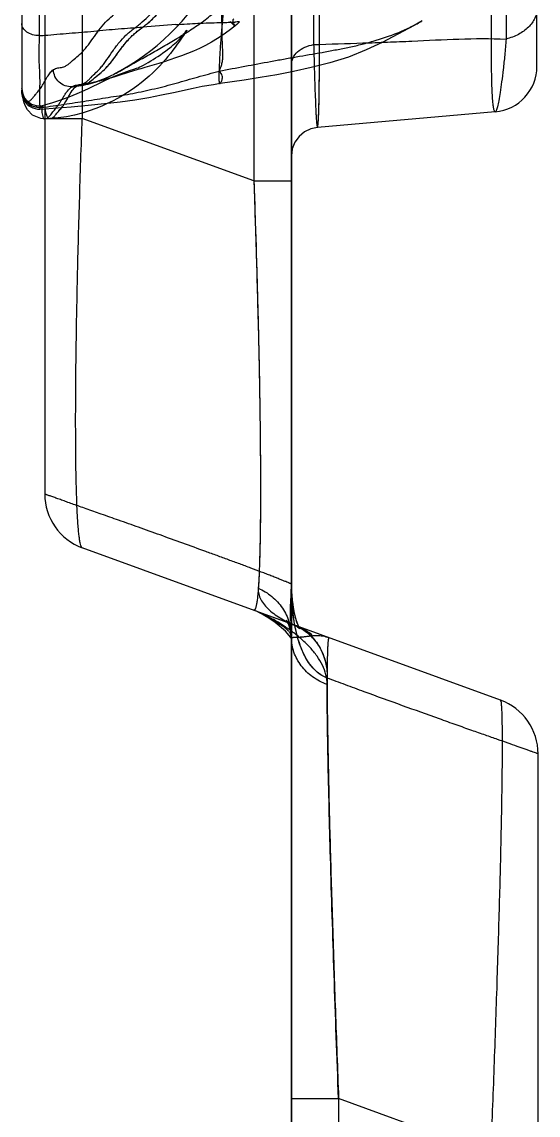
# Model space of a CAD drawing. Header units: millimetres. Extents: x 23075 to 24509, y -21593 to -20579.
# Drawn here: x 23384.49 to 23393.54, y -20940.48 to -20921.34 of the extents above; entities that cross this region are included whole.
import ezdxf

# ---------------------------------------------------------------- set-up
doc = ezdxf.new("R2010")
doc.units = ezdxf.units.MM
doc.header["$LTSCALE"] = 8
doc.layers.add('Cav-cor', color=30, linetype='Continuous')

# ---------------------------------------------------------------- blocks, each defined once
blk = doc.blocks.new('20160901.135302')
at = {"layer": 'Cav-cor', "color": 241}
for p, q in [((-4.278, 15.871), (-4.278, -15.554)), ((0.68, -13.548), (0.68, 11.819)), ((0.14, -6.948), (0.14, -13.072)), ((-3.231, -7.908), (-3.231, -13.168)), ((-3.62, -34.165), (-3.62, -8.588)), ((-3.62, -32.304), (-3.62, -9.895)), ((-3.62, -32.304), (-3.62, -9.895)), ((-8.342, -11.879), (-8.342, -14.001)), ((-7.942, -11.879), (-7.942, -21.038)), ((-7.284, -11.879), (-7.284, -14.46)), ((-5.643, -12.819), (-5.591, -12.815)), ((-4.625, -12.774), (-4.612, -12.774)), ((-6.909, -13.806), (-6.78, -13.746)), ((-8.342, -13.939), (-8.341, -13.934)), ((-8.341, -13.939), (-8.332, -14.015)), ((-7.185, -13.943), (-6.909, -13.806)), ((-4.871, -13.852), (-4.871, -13.852)), ((-8.341, -14.014), (-8.342, -13.978)), ((-8.341, -14.014), (-8.342, -13.993)), ((-8.341, -14.001), (-8.341, -14.014)), ((-7.798, -14.185), (-7.64, -14.128)), ((-7.64, -14.128), (-7.483, -14.069)), ((-7.942, -14.298), (-8.027, -14.302)), ((-7.978, -14.233), (-7.942, -14.225)), ((-7.942, -14.225), (-7.798, -14.185)), ((-0.05, -14.345), (-3.164, -14.618)), ((-0.05, -14.345), (-0.05, -14.345)), ((-7.945, -14.469), (-7.94, -14.469)), ((-7.942, -14.46), (-7.284, -14.46)), ((-7.848, -14.464), (-7.94, -14.469)), ((-7.94, -14.469), (-7.939, -14.469)), ((-4.278, -15.554), (-7.284, -14.46)), ((-4.278, -15.554), (-3.62, -15.554)), ((0.044, -24.645), (-7.284, -21.978)), ((-3.62, -22.618), (-3.617, -22.752)), ((-4.098, -23.159), (-4.103, -23.155)), ((-3.708, -23.25), (-3.715, -23.242)), ((-3.672, -23.309), (-3.708, -23.25)), ((-3.63, -23.44), (-3.672, -23.309)), ((-3.62, -23.543), (-3.63, -23.44)), ((-3.62, -23.547), (-3.617, -23.576)), ((0.701, -34.744), (0.701, -25.585)), ((-3.62, -31.62), (-2.794, -31.62)), ((-2.794, -31.62), (-2.794, -59.363)), ((-0.125, -32.591), (-2.794, -31.62))]:
    blk.add_line(p, q, dxfattribs=at)
for points in [[(-6.751, -13.698), (-6.7, -13.671), (-6.575, -13.601), (-6.444, -13.522), (-6.314, -13.439), (-6.192, -13.356), (-6.08, -13.273), (-5.971, -13.184), (-5.856, -13.081), (-5.742, -12.972), (-5.635, -12.863), (-5.535, -12.756), (-5.444, -12.651), (-5.359, -12.543), (-5.276, -12.428), (-5.189, -12.304), (-5.091, -12.183), (-4.978, -12.076), (-4.964, -12.065)], [(-4.527, -12.77), (-4.552, -12.793), (-4.578, -12.816), (-4.606, -12.84), (-4.61, -12.844)], [(-1.332, -12.755), (-1.471, -12.832), (-1.755, -12.987), (-2.03, -13.129), (-2.31, -13.262), (-2.623, -13.386), (-2.95, -13.49), (-3.273, -13.571), (-3.581, -13.639), (-3.877, -13.698), (-4.166, -13.746), (-4.446, -13.791), (-4.871, -13.852)], [(-5.466, -12.935), (-5.513, -13.007), (-5.546, -13.058), (-5.582, -13.11), (-5.619, -13.162), (-5.657, -13.215), (-5.697, -13.268), (-5.738, -13.322), (-5.782, -13.376), (-5.828, -13.431), (-5.878, -13.488), (-5.931, -13.545), (-5.988, -13.603), (-6.049, -13.662), (-6.113, -13.721), (-6.181, -13.779), (-6.252, -13.838), (-6.327, -13.896), (-6.407, -13.953), (-6.49, -14.008), (-6.576, -14.06), (-6.664, -14.11), (-6.754, -14.157), (-6.846, -14.201), (-6.943, -14.244), (-7.047, -14.287), (-7.161, -14.329), (-7.286, -14.368), (-7.42, -14.403), (-7.561, -14.431), (-7.708, -14.452), (-7.848, -14.464)], [(-6.549, -13.655), (-6.456, -13.623), (-6.383, -13.6), (-6.335, -13.584), (-6.305, -13.573), (-6.276, -13.56), (-6.245, -13.546), (-6.21, -13.527), (-6.17, -13.505), (-6.127, -13.48), (-6.085, -13.454), (-6.043, -13.428), (-6.001, -13.402), (-5.959, -13.374), (-5.916, -13.345), (-5.871, -13.314), (-5.828, -13.283), (-5.789, -13.254), (-5.752, -13.226), (-5.719, -13.199), (-5.689, -13.174), (-5.662, -13.149), (-5.636, -13.125), (-5.611, -13.101), (-5.588, -13.077), (-5.565, -13.053), (-5.544, -13.029), (-5.523, -13.005), (-5.503, -12.981), (-5.484, -12.957), (-5.469, -12.937), (-5.458, -12.922), (-5.455, -12.918)], [(-4.61, -12.844), (-4.709, -12.922), (-4.813, -12.996), (-4.917, -13.064), (-5.022, -13.126), (-5.127, -13.183), (-5.232, -13.235), (-5.337, -13.282), (-5.442, -13.326), (-5.546, -13.366), (-5.649, -13.403), (-5.749, -13.437), (-5.848, -13.469), (-5.943, -13.498), (-6.19, -13.57)], [(-5.455, -12.918), (-5.453, -12.916), (-5.455, -12.919), (-5.466, -12.935)], [(-6.19, -13.57), (-6.26, -13.591), (-6.327, -13.612)], [(-7.236, -13.857), (-7.228, -13.856), (-7.207, -13.853), (-7.178, -13.847), (-7.142, -13.84), (-7.103, -13.831), (-7.062, -13.82), (-7.019, -13.808), (-6.973, -13.793), (-6.926, -13.775), (-6.875, -13.755), (-6.821, -13.731), (-6.764, -13.704), (-6.752, -13.698)], [(-6.662, -13.717), (-6.728, -13.737), (-6.793, -13.757), (-6.857, -13.775), (-6.919, -13.791), (-6.979, -13.807), (-7.038, -13.82), (-7.094, -13.832), (-7.146, -13.842), (-7.192, -13.85), (-7.224, -13.856), (-7.236, -13.857)], [(-6.78, -13.746), (-6.658, -13.696), (-6.549, -13.655)], [(-6.327, -13.612), (-6.461, -13.653), (-6.662, -13.717)], [(-7.939, -14.469), (-8.011, -14.464), (-8.156, -14.402), (-8.243, -14.309), (-8.283, -14.233), (-8.306, -14.171), (-8.321, -14.115), (-8.332, -14.063), (-8.34, -14.005), (-8.342, -13.968)], [(-5.342, -13.935), (-5.687, -14.013), (-5.893, -14.056), (-6.12, -14.099), (-6.364, -14.139), (-6.621, -14.175), (-6.892, -14.207), (-7.178, -14.236), (-7.477, -14.264), (-7.792, -14.289), (-7.942, -14.298)], [(-7.483, -14.069), (-7.332, -14.008), (-7.185, -13.943)], [(-4.871, -13.852), (-4.987, -13.87), (-5.186, -13.904), (-5.342, -13.935)], [(-8.027, -14.302), (-8.06, -14.302), (-8.146, -14.284), (-8.223, -14.241), (-8.284, -14.178), (-8.325, -14.1), (-8.341, -14.014)], [(-8.332, -14.015), (-8.299, -14.094), (-8.244, -14.16), (-8.174, -14.209), (-8.092, -14.235), (-8.006, -14.238), (-7.978, -14.233)], [(-3.164, -14.618), (-3.279, -14.642), (-3.391, -14.696), (-3.486, -14.776), (-3.559, -14.877), (-3.605, -14.993), (-3.62, -15.116)], [(-3.617, -22.747), (-3.602, -22.945), (-3.573, -23.123), (-3.533, -23.272), (-3.492, -23.369), (-3.482, -23.386)], [(-3.603, -22.932), (-3.577, -23.104), (-3.54, -23.251)], [(-3.617, -23.576), (-3.616, -23.579), (-3.633, -23.548), (-3.724, -23.436), (-3.907, -23.283), (-4.098, -23.158)], [(-3.715, -23.242), (-3.712, -23.244), (-3.682, -23.267), (-3.628, -23.3), (-3.565, -23.33), (-3.539, -23.341)], [(-3.487, -23.377), (-3.476, -23.396), (-3.512, -23.364), (-3.599, -23.319)], [(-3.482, -23.386), (-3.476, -23.395), (-3.523, -23.357), (-3.599, -23.319)], [(-3.54, -23.251), (-3.499, -23.356), (-3.487, -23.377)]]:
    blk.add_lwpolyline(points, dxfattribs=at)
for centre, radius, start, end in [((25.325, -13.056), 33.364, 179.2549, 179.923), ((27.051, -15.608), 32.008, 174.4706, 174.9341), ((-2.71, -57.283), 44.561, 93.7742, 94.5225), ((-5.974, 20.028), 32.83, 272.2161, 272.3548), ((-4.071, -26.021), 13.258, 91.9919, 92.3397), ((-8.316, -7.638), 5.38, 272.9465, 273.989), ((-0.12, -13.548), 0.8, 274.9849, 0), ((-8.04, -13.967), 0.301, 180.0566, 274.8312), ((-7.659, -11.736), 2.179, 275.1569, 277.1569), ((-0.414, -14.1), 7.617, 179.6105, 179.9331), ((-8.307, -10.928), 3.352, 275.0062, 276.2627), ((-6.941, -21.038), 1, 180, 250), ((-4.989, -25.024), 2.077, 59.7241, 69.9982), ((-4.62, -24.012), 1, 58.889, 69.9999), ((-3.689, -22.469), 0.802, 238.9258, 251.7005), ((-3.904, -24.151), 0.886, 63.7911, 69.9006), ((-3.825, -24.139), 0.848, 62.4043, 69.9923), ((-3.965, -23.705), 0.398, 43.9201, 45.3714), ((-3.908, -24.159), 0.895, 54.9573, 63.7914), ((-3.833, -24.151), 0.862, 47.3434, 62.3449), ((-0.299, -25.585), 1, 0, 70)]:
    blk.add_arc(centre, radius, start, end, dxfattribs=at)
for points, knots in [([(-3.164, -14.618), (-3.163, -14.618), (-3.161, -14.615), (-3.159, -14.608), (-3.156, -14.59), (-3.153, -14.561), (-3.149, -14.521), (-3.146, -14.469), (-3.143, -14.406), (-3.141, -14.331), (-3.137, -14.21), (-3.134, -14.031), (-3.131, -13.786), (-3.129, -13.501), (-3.128, -13.179), (-3.129, -12.824), (-3.131, -12.438), (-3.134, -12.026), (-3.14, -11.436), (-3.149, -10.665), (-3.159, -10.039), (-3.164, -9.72)], [0, 0, 0, 0, 0.000506, 0.001497, 0.005162, 0.011135, 0.019435, 0.030061, 0.042994, 0.058213, 0.075695, 0.11732, 0.167505, 0.22582, 0.291697, 0.364506, 0.443505, 0.527906, 0.616838, 0.804766, 1, 1, 1, 1]), ([(-3.164, -14.618), (-3.163, -14.618), (-3.161, -14.616), (-3.159, -14.608), (-3.156, -14.592), (-3.153, -14.564), (-3.15, -14.525), (-3.147, -14.476), (-3.144, -14.415), (-3.141, -14.344), (-3.138, -14.228), (-3.134, -14.058), (-3.131, -13.824), (-3.129, -13.551), (-3.128, -13.243), (-3.129, -12.902), (-3.13, -12.532), (-3.133, -12.136), (-3.138, -11.566), (-3.147, -10.819), (-3.156, -10.212), (-3.161, -9.902)], [0, 0, 0, 0, 0.000508, 0.001494, 0.005128, 0.011046, 0.019267, 0.029791, 0.042602, 0.05768, 0.075002, 0.116263, 0.166046, 0.223947, 0.289432, 0.361906, 0.44067, 0.524973, 0.61399, 0.802746, 1, 1, 1, 1]), ([(-0.05, -14.345), (-0.053, -14.346), (-0.061, -14.34), (-0.067, -14.325), (-0.074, -14.303), (-0.08, -14.27), (-0.086, -14.229), (-0.093, -14.156), (-0.101, -14.041), (-0.108, -13.878), (-0.113, -13.68), (-0.116, -13.451), (-0.117, -13.087), (-0.113, -12.572), (-0.1, -11.896), (-0.08, -11.163), (-0.061, -10.658), (-0.05, -10.401)], [0, 0, 0, 0, 0.002242, 0.006093, 0.01208, 0.020329, 0.030881, 0.043735, 0.076287, 0.117792, 0.167887, 0.226131, 0.291949, 0.443664, 0.61695, 0.804855, 1, 1, 1, 1]), ([(-7.789, -13.607), (-7.777, -13.599), (-7.752, -13.586), (-7.698, -13.574), (-7.642, -13.569), (-7.584, -13.55), (-7.54, -13.523), (-7.497, -13.486), (-7.436, -13.432), (-7.352, -13.363), (-7.248, -13.263), (-7.147, -13.134), (-7.046, -12.989), (-6.938, -12.844), (-6.82, -12.716), (-6.691, -12.611), (-6.557, -12.513), (-6.426, -12.396), (-6.297, -12.259), (-6.171, -12.108), (-6.083, -12.008), (-6.038, -11.959)], [0, 0, 0, 0, 0.017557, 0.034174, 0.068291, 0.086803, 0.107679, 0.131306, 0.156406, 0.208007, 0.265333, 0.332915, 0.407953, 0.483472, 0.55452, 0.621007, 0.687269, 0.758537, 0.836079, 0.91824, 1, 1, 1, 1]), ([(-7.463, -13.905), (-7.45, -13.897), (-7.423, -13.885), (-7.365, -13.873), (-7.307, -13.867), (-7.25, -13.847), (-7.208, -13.819), (-7.169, -13.782), (-7.115, -13.727), (-7.039, -13.656), (-6.962, -13.576), (-6.899, -13.499), (-6.833, -13.406), (-6.75, -13.28), (-6.643, -13.135), (-6.544, -13.025), (-6.46, -12.95), (-6.395, -12.9), (-6.33, -12.851), (-6.241, -12.781), (-6.129, -12.68), (-5.991, -12.545), (-5.859, -12.394), (-5.77, -12.291), (-5.723, -12.243)], [0, 0, 0, 0, 0.018956, 0.036328, 0.071692, 0.09024, 0.110311, 0.132572, 0.156219, 0.204762, 0.26017, 0.292013, 0.326432, 0.400665, 0.476675, 0.548019, 0.581608, 0.61471, 0.647736, 0.681324, 0.753442, 0.833382, 0.917221, 1, 1, 1, 1]), ([(-7.387, -13.897), (-7.376, -13.889), (-7.35, -13.876), (-7.295, -13.865), (-7.238, -13.859), (-7.18, -13.837), (-7.118, -13.798), (-7.045, -13.73), (-6.943, -13.651), (-6.838, -13.551), (-6.736, -13.423), (-6.632, -13.277), (-6.523, -13.131), (-6.421, -13.023), (-6.336, -12.948), (-6.25, -12.881), (-6.136, -12.798), (-6.005, -12.675), (-5.83, -12.484), (-5.706, -12.328), (-5.614, -12.23)], [0, 0, 0, 0, 0.017465, 0.034022, 0.068255, 0.087082, 0.108156, 0.156532, 0.207618, 0.264848, 0.332105, 0.406844, 0.482284, 0.552959, 0.586542, 0.619357, 0.685827, 0.757946, 0.836223, 1, 1, 1, 1]), ([(-6.817, -13.522), (-6.771, -13.469), (-6.684, -13.351), (-6.558, -13.172), (-6.437, -13.036), (-6.333, -12.945), (-6.254, -12.885), (-6.173, -12.824), (-6.093, -12.758), (-6.014, -12.682), (-5.906, -12.568), (-5.776, -12.414), (-5.67, -12.289), (-5.614, -12.23)], [0, 0, 0, 0, 0.119748, 0.248321, 0.369649, 0.42661, 0.482123, 0.538126, 0.596608, 0.658634, 0.723868, 0.86142, 1, 1, 1, 1]), ([(-4.884, -13.636), (-4.872, -13.609), (-4.853, -13.557), (-4.833, -13.486), (-4.822, -13.426), (-4.819, -13.369), (-4.821, -13.303), (-4.826, -13.219), (-4.83, -13.113), (-4.833, -12.985), (-4.836, -12.845), (-4.837, -12.702), (-4.838, -12.585), (-4.841, -12.496), (-4.844, -12.433), (-4.846, -12.372), (-4.844, -12.314), (-4.841, -12.259), (-4.845, -12.204), (-4.864, -12.15), (-4.89, -12.109), (-4.914, -12.081), (-4.932, -12.067), (-4.949, -12.059), (-4.96, -12.062), (-4.964, -12.065)], [0, 0, 0, 0, 0.054937, 0.100145, 0.134884, 0.166894, 0.204977, 0.255711, 0.320674, 0.399417, 0.4885, 0.577668, 0.661393, 0.701725, 0.740846, 0.778171, 0.813214, 0.846339, 0.878888, 0.913649, 0.950308, 0.966833, 0.980733, 0.99143, 1, 1, 1, 1]), ([(-6.751, -13.698), (-6.668, -13.656), (-6.504, -13.566), (-6.262, -13.425), (-6.016, -13.292), (-5.774, -13.151), (-5.535, -13.005), (-5.337, -12.882), (-5.184, -12.775), (-5.037, -12.661), (-4.93, -12.57), (-4.86, -12.51)], [0, 0, 0, 0, 0.125026, 0.250162, 0.375251, 0.500233, 0.625234, 0.750189, 0.812536, 0.874864, 1, 1, 1, 1]), ([(0.68, -12.53), (0.68, -12.59), (0.651, -12.715), (0.534, -12.876), (0.357, -13.001), (0.216, -13.053), (0.14, -13.072)], [0, 0, 0, 0, 0.218434, 0.454066, 0.715269, 1, 1, 1, 1]), ([(-8.039, -13.011), (-8.078, -13.011), (-8.154, -13.001), (-8.253, -12.957), (-8.323, -12.887), (-8.342, -12.827), (-8.342, -12.798)], [0, 0, 0, 0, 0.287694, 0.555517, 0.790827, 1, 1, 1, 1]), ([(-5.591, -12.815), (-5.465, -12.807), (-5.212, -12.792), (-4.958, -12.784), (-4.832, -12.781)], [0, 0, 0, 0, 0.501094, 1, 1, 1, 1]), ([(-4.832, -12.781), (-4.839, -12.865), (-4.853, -13.023), (-4.869, -13.244), (-4.88, -13.432), (-4.886, -13.567), (-4.889, -13.659), (-4.89, -13.715), (-4.891, -13.761), (-4.89, -13.796), (-4.888, -13.822), (-4.884, -13.84), (-4.876, -13.853), (-4.871, -13.852)], [0, 0, 0, 0, 0.232773, 0.442607, 0.615974, 0.757832, 0.818381, 0.870969, 0.913655, 0.945852, 0.969001, 0.984704, 1, 1, 1, 1]), ([(-4.884, -13.636), (-4.736, -13.602), (-4.435, -13.548), (-4.06, -13.477), (-3.76, -13.422), (-3.459, -13.371), (-3.159, -13.318), (-2.858, -13.263), (-2.634, -13.22), (-2.41, -13.17), (-2.116, -13.09), (-1.825, -12.994), (-1.547, -12.868), (-1.411, -12.799), (-1.344, -12.762)], [0, 0, 0, 0, 0.124926, 0.250017, 0.31251, 0.375024, 0.50004, 0.562541, 0.6251, 0.68758, 0.74999, 0.875025, 0.937458, 1, 1, 1, 1]), ([(-4.832, -12.781), (-4.821, -12.781), (-4.779, -12.78), (-4.736, -12.779), (-4.704, -12.778)], [0, 0, 0, 0, 0.253138, 1, 1, 1, 1]), ([(-4.693, -12.76), (-4.682, -12.774), (-4.663, -12.796), (-4.639, -12.82), (-4.626, -12.833), (-4.618, -12.84), (-4.614, -12.843), (-4.611, -12.844), (-4.61, -12.844)], [0, 0, 0, 0, 0.43662, 0.742823, 0.850943, 0.929468, 0.978326, 1, 1, 1, 1]), ([(-4.61, -12.844), (-4.61, -12.843), (-4.61, -12.841), (-4.612, -12.834), (-4.619, -12.821), (-4.628, -12.802), (-4.639, -12.776), (-4.646, -12.749), (-4.639, -12.726), (-4.631, -12.719), (-4.627, -12.717)], [0, 0, 0, 0, 0.015373, 0.047634, 0.164048, 0.325056, 0.498245, 0.783875, 0.893705, 1, 1, 1, 1]), ([(-8.039, -13.011), (-8.039, -13.121), (-8.049, -13.278), (-8.044, -13.479), (-8.035, -13.611), (-8.03, -13.733), (-8.029, -13.878), (-8.031, -13.982), (-8.031, -14.048)], [0, 0, 0, 0, 0.316624, 0.455031, 0.581022, 0.698297, 0.808894, 1, 1, 1, 1]), ([(-7.942, -13.005), (-7.87, -13), (-7.726, -12.988), (-7.512, -12.968), (-7.297, -12.952), (-7.082, -12.933), (-6.868, -12.911), (-6.653, -12.893), (-6.438, -12.877), (-6.295, -12.866), (-6.223, -12.861)], [0, 0, 0, 0, 0.12516, 0.250379, 0.375327, 0.500137, 0.624966, 0.749898, 0.874937, 1, 1, 1, 1]), ([(-3.62, -13.518), (-3.62, -13.477), (-3.599, -13.391), (-3.512, -13.285), (-3.385, -13.206), (-3.284, -13.177), (-3.231, -13.168)], [0, 0, 0, 0, 0.215627, 0.45085, 0.713803, 1, 1, 1, 1]), ([(-3.231, -13.168), (-2.943, -13.159), (-2.512, -13.146), (-1.939, -13.125), (-1.104, -13.092), (-0.41, -13.047), (0.14, -13.072)], [0, 0, 0, 0, 0.256165, 0.383487, 0.510083, 1, 1, 1, 1]), ([(-3.231, -13.168), (-3.228, -13.277), (-3.223, -13.482), (-3.215, -13.77), (-3.206, -14.019), (-3.199, -14.201), (-3.193, -14.325), (-3.189, -14.401), (-3.185, -14.466), (-3.181, -14.519), (-3.177, -14.561), (-3.173, -14.59), (-3.169, -14.608), (-3.167, -14.616), (-3.165, -14.618), (-3.164, -14.618)], [0, 0, 0, 0, 0.224419, 0.423511, 0.595426, 0.738546, 0.798867, 0.851485, 0.896267, 0.9331, 0.96188, 0.982536, 0.995071, 0.99837, 1, 1, 1, 1]), ([(0.141, -13.072), (0.133, -13.166), (0.117, -13.343), (0.091, -13.593), (0.064, -13.811), (0.039, -13.993), (0.015, -14.138), (-0.005, -14.234), (-0.02, -14.291), (-0.03, -14.319), (-0.038, -14.337), (-0.047, -14.345), (-0.05, -14.345)], [0, 0, 0, 0, 0.217948, 0.412938, 0.582746, 0.725493, 0.839471, 0.923372, 0.953744, 0.976367, 0.991441, 1, 1, 1, 1]), ([(0.141, -13.072), (0.133, -13.166), (0.117, -13.343), (0.091, -13.593), (0.064, -13.811), (0.039, -13.993), (0.015, -14.138), (-0.005, -14.234), (-0.02, -14.291), (-0.03, -14.319), (-0.038, -14.337), (-0.047, -14.345), (-0.05, -14.345)], [0, 0, 0, 0, 0.217948, 0.412938, 0.582746, 0.725493, 0.839471, 0.923372, 0.953744, 0.976367, 0.991441, 1, 1, 1, 1]), ([(-6.936, -13.642), (-6.926, -13.633), (-6.884, -13.595), (-6.845, -13.555), (-6.817, -13.522)], [0, 0, 0, 0, 0.233182, 1, 1, 1, 1]), ([(-8.342, -13.968), (-8.341, -13.979), (-8.338, -14.005), (-8.329, -14.049), (-8.317, -14.089), (-8.304, -14.121), (-8.292, -14.146), (-8.27, -14.169), (-8.234, -14.167), (-8.198, -14.151), (-8.161, -14.116), (-8.126, -14.068), (-8.082, -14.019), (-8.035, -13.965), (-7.99, -13.898), (-7.944, -13.819), (-7.898, -13.737), (-7.849, -13.662), (-7.81, -13.622), (-7.789, -13.607)], [0, 0, 0, 0, 0.033415, 0.081345, 0.136556, 0.163326, 0.187291, 0.222761, 0.253819, 0.292006, 0.343415, 0.408235, 0.475609, 0.546247, 0.62965, 0.726241, 0.827583, 0.921362, 1, 1, 1, 1]), ([(-7.942, -14.261), (-7.812, -14.246), (-7.619, -14.216), (-7.361, -14.178), (-7.168, -14.148), (-6.976, -14.116), (-6.719, -14.075), (-6.397, -14.027), (-6.015, -13.942), (-5.637, -13.846), (-5.263, -13.734), (-5.011, -13.666), (-4.884, -13.636)], [0, 0, 0, 0, 0.125038, 0.187571, 0.250071, 0.312555, 0.37503, 0.499947, 0.624912, 0.749973, 0.87466, 1, 1, 1, 1]), ([(-7.463, -13.905), (-7.503, -13.909), (-7.587, -13.897), (-7.695, -13.833), (-7.769, -13.731), (-7.788, -13.648), (-7.789, -13.607)], [0, 0, 0, 0, 0.247735, 0.498317, 0.749905, 1, 1, 1, 1]), ([(-7.387, -13.897), (-7.277, -13.883), (-7.057, -13.838), (-6.851, -13.748), (-6.752, -13.698)], [0, 0, 0, 0, 0.50018, 1, 1, 1, 1]), ([(-7.039, -13.727), (-7.03, -13.72), (-6.996, -13.691), (-6.961, -13.664), (-6.936, -13.642)], [0, 0, 0, 0, 0.244705, 1, 1, 1, 1]), ([(-4.871, -13.852), (-4.867, -13.851), (-4.86, -13.845), (-4.853, -13.831), (-4.844, -13.811), (-4.83, -13.773), (-4.823, -13.705), (-4.862, -13.659), (-4.884, -13.636)], [0, 0, 0, 0, 0.041947, 0.111263, 0.202338, 0.311944, 0.603811, 1, 1, 1, 1]), ([(-7.982, -14.263), (-8.026, -14.271), (-8.117, -14.269), (-8.238, -14.208), (-8.322, -14.101), (-8.341, -14.012), (-8.342, -13.968)], [0, 0, 0, 0, 0.250563, 0.500944, 0.750951, 1, 1, 1, 1]), ([(-7.939, -14.469), (-7.933, -14.469), (-7.919, -14.465), (-7.885, -14.45), (-7.853, -14.419), (-7.823, -14.38), (-7.789, -14.335), (-7.74, -14.277), (-7.692, -14.21), (-7.65, -14.145), (-7.618, -14.09), (-7.583, -14.034), (-7.535, -13.969), (-7.494, -13.926), (-7.463, -13.905)], [0, 0, 0, 0, 0.025775, 0.058449, 0.145999, 0.200338, 0.256596, 0.369093, 0.507288, 0.588995, 0.67601, 0.764788, 0.851484, 1, 1, 1, 1]), ([(-7.848, -14.465), (-7.833, -14.464), (-7.796, -14.448), (-7.751, -14.4), (-7.703, -14.338), (-7.64, -14.272), (-7.581, -14.185), (-7.524, -14.081), (-7.466, -13.978), (-7.416, -13.918), (-7.387, -13.897)], [0, 0, 0, 0, 0.062155, 0.15177, 0.264294, 0.380263, 0.52015, 0.688367, 0.859665, 1, 1, 1, 1]), ([(-8.032, -14.091), (-8.032, -14.107), (-8.032, -14.156), (-8.03, -14.205), (-8.029, -14.238)], [0, 0, 0, 0, 0.310673, 1, 1, 1, 1]), ([(-8.029, -14.238), (-8.029, -14.253), (-8.029, -14.272), (-8.029, -14.293), (-8.028, -14.3), (-8.027, -14.302)], [0, 0, 0, 0, 0.683617, 0.89021, 1, 1, 1, 1]), ([(-8.027, -14.302), (-8.026, -14.302), (-8.026, -14.3), (-8.025, -14.298), (-8.024, -14.293), (-8.023, -14.286), (-8.021, -14.277), (-8.017, -14.271), (-8.015, -14.268)], [0, 0, 0, 0, 0.038153, 0.129629, 0.258338, 0.404105, 0.695138, 1, 1, 1, 1]), ([(-8.015, -14.268), (-8.009, -14.261), (-8, -14.25), (-7.988, -14.238), (-7.981, -14.234), (-7.978, -14.233)], [0, 0, 0, 0, 0.539008, 0.808932, 1, 1, 1, 1]), ([(-7.982, -14.263), (-7.986, -14.27), (-7.993, -14.286), (-7.994, -14.303), (-7.994, -14.312)], [0, 0, 0, 0, 0.461068, 1, 1, 1, 1]), ([(-7.992, -14.331), (-7.991, -14.347), (-7.985, -14.379), (-7.978, -14.416), (-7.971, -14.442), (-7.965, -14.457), (-7.956, -14.466), (-7.949, -14.468), (-7.945, -14.469)], [0, 0, 0, 0, 0.320383, 0.627996, 0.754935, 0.855095, 0.931188, 1, 1, 1, 1]), ([(-7.973, -14.244), (-7.973, -14.245), (-7.976, -14.252), (-7.98, -14.258), (-7.982, -14.263)], [0, 0, 0, 0, 0.203644, 1, 1, 1, 1]), ([(-7.978, -14.233), (-7.977, -14.233), (-7.974, -14.233), (-7.97, -14.237), (-7.972, -14.241), (-7.973, -14.244)], [0, 0, 0, 0, 0.232852, 0.422948, 1, 1, 1, 1]), ([(-7.942, -14.257), (-7.942, -14.262), (-7.94, -14.287), (-7.935, -14.311), (-7.931, -14.331)], [0, 0, 0, 0, 0.196382, 1, 1, 1, 1]), ([(-7.942, -14.257), (-7.942, -14.275), (-7.936, -14.306), (-7.927, -14.349), (-7.917, -14.385), (-7.905, -14.419), (-7.89, -14.445), (-7.87, -14.463), (-7.855, -14.465), (-7.848, -14.465)], [0, 0, 0, 0, 0.228868, 0.380208, 0.541654, 0.692312, 0.816842, 0.914311, 1, 1, 1, 1]), ([(-7.284, -21.978), (-7.289, -21.976), (-7.3, -21.961), (-7.311, -21.931), (-7.323, -21.883), (-7.333, -21.82), (-7.343, -21.74), (-7.357, -21.599), (-7.371, -21.382), (-7.383, -21.071), (-7.393, -20.696), (-7.398, -20.26), (-7.4, -19.767), (-7.398, -19.222), (-7.39, -18.406), (-7.37, -17.302), (-7.333, -15.908), (-7.301, -14.949), (-7.284, -14.46)], [0, 0, 0, 0, 0.002466, 0.006745, 0.013107, 0.021637, 0.032369, 0.04532, 0.077879, 0.119226, 0.169118, 0.227173, 0.292872, 0.365569, 0.444509, 0.617706, 0.80527, 1, 1, 1, 1]), ([(-4.278, -15.554), (-4.251, -16.32), (-4.206, -17.786), (-4.17, -19.553), (-4.161, -20.81), (-4.164, -21.573), (-4.175, -22.183), (-4.19, -22.537), (-4.201, -22.686)], [0, 0, 0, 0, 0.3222, 0.616687, 0.743306, 0.851086, 0.937206, 1, 1, 1, 1]), ([(-4.278, -15.554), (-4.26, -16.049), (-4.229, -17.022), (-4.192, -18.439), (-4.172, -19.562), (-4.164, -20.392), (-4.162, -20.944), (-4.163, -21.44), (-4.169, -21.875), (-4.178, -22.243), (-4.189, -22.508), (-4.201, -22.685), (-4.209, -22.792), (-4.218, -22.881), (-4.229, -22.952), (-4.238, -23.001), (-4.246, -23.031), (-4.252, -23.047), (-4.258, -23.06), (-4.264, -23.068), (-4.271, -23.073), (-4.276, -23.073), (-4.278, -23.072)], [0, 0, 0, 0, 0.196961, 0.387546, 0.563873, 0.644077, 0.717644, 0.783699, 0.841519, 0.890565, 0.930493, 0.946981, 0.961149, 0.973003, 0.982567, 0.989883, 0.992718, 0.995021, 0.996817, 0.998152, 0.999133, 1, 1, 1, 1]), ([(-3.62, -22.611), (-3.62, -22.612), (-3.624, -22.609), (-3.627, -22.609), (-3.636, -22.605), (-3.647, -22.6), (-3.661, -22.594), (-3.685, -22.584), (-3.723, -22.569), (-3.774, -22.548), (-3.835, -22.523), (-3.904, -22.496), (-3.98, -22.466), (-4.062, -22.435), (-4.18, -22.389), (-4.335, -22.331), (-4.526, -22.26), (-4.723, -22.188), (-4.922, -22.115), (-5.189, -22.018), (-5.522, -21.897), (-5.914, -21.755), (-6.288, -21.622), (-6.632, -21.5), (-6.938, -21.392), (-7.166, -21.312), (-7.327, -21.255), (-7.434, -21.218), (-7.532, -21.183), (-7.623, -21.15), (-7.706, -21.121), (-7.77, -21.098), (-7.816, -21.082), (-7.846, -21.071), (-7.873, -21.062), (-7.896, -21.054), (-7.914, -21.048), (-7.927, -21.044), (-7.934, -21.041), (-7.938, -21.04), (-7.94, -21.039), (-7.942, -21.039), (-7.942, -21.038)], [0, 0, 0, 0, 0.000374, 0.001527, 0.003434, 0.006069, 0.009403, 0.013409, 0.023325, 0.035581, 0.049939, 0.06616, 0.083992, 0.103171, 0.123433, 0.166211, 0.21095, 0.256675, 0.302841, 0.349313, 0.442424, 0.533817, 0.621037, 0.70139, 0.772052, 0.832477, 0.859117, 0.883614, 0.906207, 0.927136, 0.946467, 0.963737, 0.971422, 0.978381, 0.984541, 0.989813, 0.994095, 0.997287, 0.998442, 0.999287, 0.99981, 1, 1, 1, 1]), ([(-4.201, -22.686), (-4.203, -22.718), (-4.197, -22.787), (-4.158, -22.886), (-4.094, -22.98), (-3.977, -23.102), (-3.791, -23.23), (-3.626, -23.309), (-3.54, -23.341)], [0, 0, 0, 0, 0.099882, 0.205432, 0.320097, 0.444909, 0.720217, 1, 1, 1, 1]), ([(-4.201, -22.686), (-4.116, -22.723), (-3.956, -22.82), (-3.768, -23.026), (-3.648, -23.273), (-3.62, -23.454), (-3.62, -23.543)], [0, 0, 0, 0, 0.255163, 0.506495, 0.754294, 1, 1, 1, 1]), ([(-3.62, -23.293), (-3.625, -23.28), (-3.632, -23.248), (-3.64, -23.163), (-3.637, -23.025), (-3.625, -22.83), (-3.62, -22.688), (-3.62, -22.611)], [0, 0, 0, 0, 0.061273, 0.145383, 0.373705, 0.665058, 1, 1, 1, 1]), ([(-3.6, -23.319), (-3.609, -23.315), (-3.623, -23.291), (-3.633, -23.246), (-3.639, -23.178), (-3.638, -23.052), (-3.626, -22.861), (-3.62, -22.699), (-3.62, -22.611)], [0, 0, 0, 0, 0.037615, 0.103885, 0.199721, 0.322105, 0.6309, 1, 1, 1, 1]), ([(-2.995, -24.258), (-3.044, -24.24), (-3.141, -24.185), (-3.268, -24.063), (-3.377, -23.899), (-3.504, -23.617), (-3.599, -23.182), (-3.62, -22.814), (-3.62, -22.617)], [0, 0, 0, 0, 0.085106, 0.178794, 0.284134, 0.40276, 0.679463, 1, 1, 1, 1]), ([(-3.571, -23.27), (-3.579, -23.219), (-3.609, -23.003), (-3.62, -22.784), (-3.62, -22.617)], [0, 0, 0, 0, 0.237742, 1, 1, 1, 1]), ([(-3.755, -23.364), (-3.78, -23.346), (-3.849, -23.301), (-3.965, -23.234), (-4.055, -23.185), (-4.098, -23.158)], [0, 0, 0, 0, 0.233471, 0.616553, 1, 1, 1, 1]), ([(-2.995, -24.369), (-2.995, -24.312), (-3.011, -24.196), (-3.074, -24.029), (-3.169, -23.87), (-3.292, -23.719), (-3.437, -23.579), (-3.649, -23.408), (-3.824, -23.299), (-3.941, -23.23)], [0, 0, 0, 0, 0.110898, 0.225199, 0.344801, 0.470318, 0.601226, 0.735787, 1, 1, 1, 1]), ([(-3.6, -23.319), (-3.602, -23.318), (-3.612, -23.312), (-3.617, -23.302), (-3.62, -23.293)], [0, 0, 0, 0, 0.190468, 1, 1, 1, 1]), ([(-3.599, -23.319), (-3.508, -23.352), (-3.335, -23.451), (-3.135, -23.675), (-3.013, -23.953), (-2.991, -24.157), (-2.995, -24.258)], [0, 0, 0, 0, 0.244648, 0.492014, 0.743792, 1, 1, 1, 1]), ([(-3.534, -23.454), (-3.538, -23.439), (-3.552, -23.378), (-3.563, -23.317), (-3.571, -23.27)], [0, 0, 0, 0, 0.244374, 1, 1, 1, 1]), ([(-3.685, -23.422), (-3.69, -23.417), (-3.713, -23.396), (-3.736, -23.378), (-3.755, -23.364)], [0, 0, 0, 0, 0.236666, 1, 1, 1, 1]), ([(-3.634, -23.489), (-3.637, -23.484), (-3.649, -23.462), (-3.665, -23.443), (-3.678, -23.429)], [0, 0, 0, 0, 0.234978, 1, 1, 1, 1]), ([(-3.62, -23.545), (-3.62, -23.531), (-3.624, -23.512), (-3.632, -23.494), (-3.634, -23.489)], [0, 0, 0, 0, 0.741938, 1, 1, 1, 1]), ([(-3.62, -23.545), (-3.62, -23.546), (-3.615, -23.546), (-3.61, -23.547), (-3.598, -23.546), (-3.583, -23.545), (-3.564, -23.544), (-3.534, -23.543), (-3.491, -23.541), (-3.435, -23.537), (-3.374, -23.53), (-3.312, -23.522), (-3.27, -23.518), (-3.249, -23.517)], [0, 0, 0, 0, 0.006951, 0.026026, 0.056491, 0.097271, 0.147258, 0.205323, 0.341027, 0.495106, 0.659287, 0.828853, 1, 1, 1, 1]), ([(-2.995, -24.258), (-3.057, -24.235), (-3.183, -24.158), (-3.334, -23.978), (-3.456, -23.737), (-3.511, -23.554), (-3.534, -23.454)], [0, 0, 0, 0, 0.200295, 0.428617, 0.694317, 1, 1, 1, 1]), ([(-3.394, -23.426), (-3.33, -23.471), (-3.212, -23.579), (-3.082, -23.782), (-3.005, -24.013), (-2.992, -24.177), (-2.995, -24.258)], [0, 0, 0, 0, 0.244949, 0.49305, 0.744849, 1, 1, 1, 1]), ([(-3.249, -23.517), (-3.226, -23.513), (-3.129, -23.505), (-3.032, -23.526), (-2.962, -23.551)], [0, 0, 0, 0, 0.234007, 1, 1, 1, 1]), ([(-2.995, -24.369), (-3.085, -24.337), (-3.255, -24.249), (-3.458, -24.054), (-3.589, -23.813), (-3.62, -23.635), (-3.62, -23.547)], [0, 0, 0, 0, 0.261763, 0.515054, 0.760081, 1, 1, 1, 1]), ([(-2.962, -23.551), (-2.965, -23.55), (-2.97, -23.56), (-2.972, -23.57), (-2.976, -23.587), (-2.978, -23.607), (-2.982, -23.645), (-2.986, -23.705), (-2.989, -23.791), (-2.992, -23.897), (-2.994, -24.022), (-2.995, -24.228), (-2.995, -24.53), (-2.991, -24.945), (-2.983, -25.426), (-2.972, -25.967), (-2.959, -26.562), (-2.942, -27.202), (-2.922, -27.882), (-2.893, -28.846), (-2.851, -30.095), (-2.813, -31.107), (-2.794, -31.62)], [0, 0, 0, 0, 0.001232, 0.002643, 0.004645, 0.00725, 0.010462, 0.018718, 0.029419, 0.042554, 0.058101, 0.076025, 0.118812, 0.170433, 0.230259, 0.297543, 0.371454, 0.451107, 0.535594, 0.624012, 0.809162, 1, 1, 1, 1]), ([(0.701, -25.585), (0.701, -25.584), (0.698, -25.584), (0.693, -25.581), (0.683, -25.578), (0.665, -25.572), (0.634, -25.561), (0.589, -25.545), (0.535, -25.526), (0.473, -25.505), (0.405, -25.481), (0.305, -25.445), (0.166, -25.395), (-0.019, -25.33), (-0.231, -25.255), (-0.471, -25.171), (-0.741, -25.076), (-1.145, -24.932), (-1.682, -24.739), (-2.231, -24.54), (-2.671, -24.378), (-2.888, -24.298), (-2.995, -24.258)], [0, 0, 0, 0, 0.000524, 0.00206, 0.004558, 0.007964, 0.017277, 0.029546, 0.044316, 0.061106, 0.079463, 0.099117, 0.14255, 0.192255, 0.249087, 0.313902, 0.387093, 0.467288, 0.641587, 0.823333, 0.913105, 1, 1, 1, 1]), ([(-2.794, -31.62), (-2.822, -30.894), (-2.873, -29.487), (-2.935, -27.499), (-2.978, -25.808), (-2.994, -24.798), (-2.995, -24.369)], [0, 0, 0, 0, 0.300532, 0.582113, 0.822703, 1, 1, 1, 1]), ([(-0.125, -32.591), (-0.105, -32.084), (-0.067, -31.085), (-0.024, -29.853), (0.005, -28.907), (0.025, -28.241), (0.041, -27.616), (0.055, -27.036), (0.065, -26.508), (0.072, -26.039), (0.076, -25.633), (0.077, -25.336), (0.075, -25.133), (0.073, -25.008), (0.071, -24.901), (0.067, -24.813), (0.063, -24.744), (0.058, -24.694), (0.053, -24.664), (0.048, -24.65), (0.045, -24.645), (0.044, -24.645)], [0, 0, 0, 0, 0.191713, 0.376899, 0.464992, 0.548953, 0.627937, 0.701116, 0.767699, 0.826953, 0.878227, 0.920964, 0.938988, 0.954725, 0.968138, 0.979202, 0.987902, 0.994233, 0.998216, 0.999356, 1, 1, 1, 1])]:
    blk.add_open_spline(points, degree=3, knots=knots, dxfattribs=at)
for points in [[(-7.994, -14.312), (-7.993, -14.318), (-7.993, -14.325), (-7.992, -14.331)], [(-7.87, -14.461), (-7.863, -14.464), (-7.855, -14.465), (-7.848, -14.465)]]:
    blk.add_open_spline(points, degree=3, dxfattribs=at)

msp = doc.modelspace()

# ---------------------------------------------------------------- linework, layer by layer
at = {"layer": 'Cav-cor', "color": 241}
msp.add_line((23389.215, -20736.885), (23389.215, -20996.885), dxfattribs=at)

# ---------------------------------------------------------------- block references
at = {"layer": 'Cav-cor'}
msp.add_blockref('20160901.135302', (23392.835, -20908.574), dxfattribs=at)

doc.saveas('drawing.dxf')
